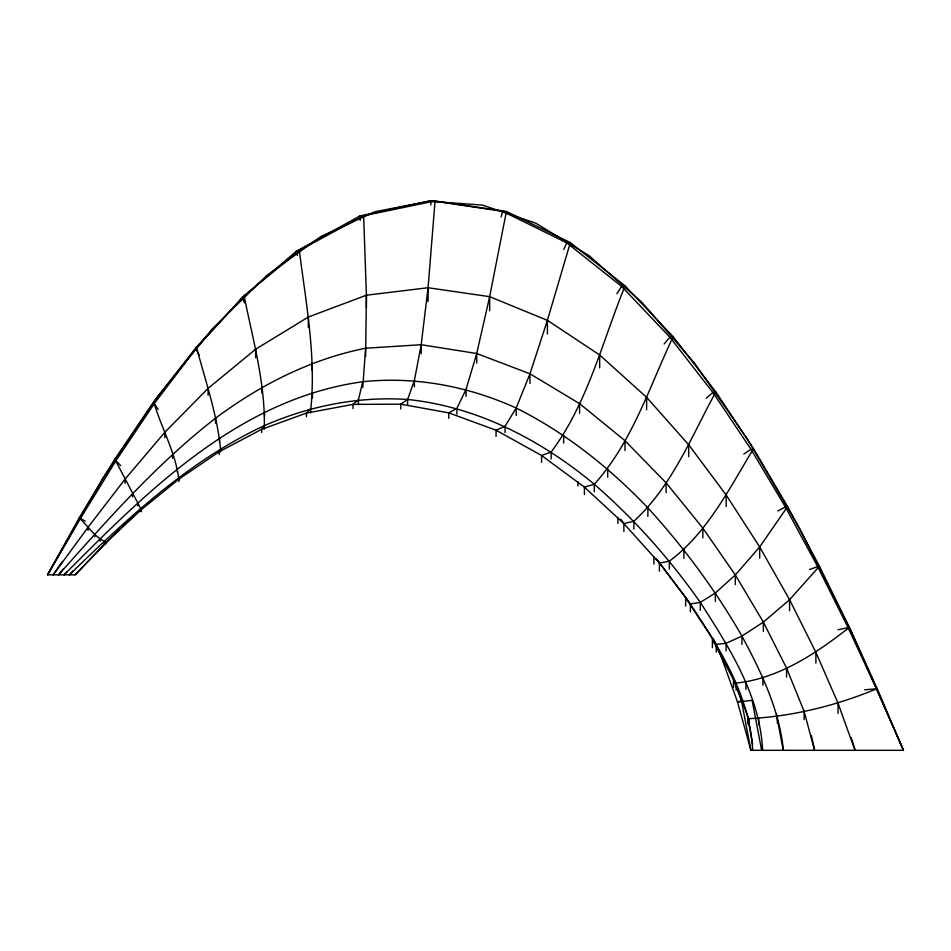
<?xml version="1.0" encoding="UTF-8"?>
<svg xmlns="http://www.w3.org/2000/svg" width="951" height="951" viewBox="0 0 951 951"><rect width="100%" height="100%" fill="white"/><g stroke="black" fill="none" stroke-linecap="round" stroke-linejoin="round"><path stroke-width="1.43" d="M365.612 356.423L366.42 295.202L363.627 215.758L435.047 200.958L506.419 211.443L570.338 242.612L625.057 285.871L673.142 336.678L715.806 391.895L753.525 448.729L787.594 506.574L819.417 566.237L849.35 627.387L877.179 688.607L903.45 750.315L750.91 750.315L737.512 702.052L720.382 654.336L713.143 638.347M264.295 429.21C265.591 384.049 252.942 339.899 244.122 295.999L299.303 250.398L363.627 215.758M407.622 404.603L407.622 399.479L414.398 380.436L421.198 344.714L428.081 287.737L435.047 200.958M362.723 387.556L365.612 348.209L421.198 344.714L476.724 353.499L529.969 373.791L579.575 403.616L624.997 440.693L666.104 482.846L702.86 528.126L735.313 574.986L763.356 622.109L786.572 668.101L804.118 711.407L814.555 750.315M430.72 205.083L431.112 200.685L502.722 211.336L566.796 242.874L621.621 286.37L669.932 337.248L712.893 392.466L750.969 449.252L785.419 507.038L817.682 566.63L848.102 627.684L876.477 688.774L903.45 750.315L851.573 632.118L799.482 528.221L747.165 438.613L694.646 363.318L641.901 302.311L588.954 255.593L535.782 223.188L482.395 205.071L428.794 201.255L374.979 211.728L320.939 236.502L266.696 275.576L212.228 328.951L157.557 396.615L102.66 478.579L47.55 574.844L75.165 574.844L111.885 536.946L133.164 516.417M310.406 412.865C316.647 358.634 306.127 304.118 299.303 250.398M244.122 295.999L196.417 347.079L153.741 401.857C161.301 428.342 176.589 453.96 178.978 481.479M456.884 414.16L456.884 408.419L466.049 389.351L476.724 353.499L489.658 296.676L506.419 211.443M358.444 404.318L358.444 399.753L362.723 381.731C415.361 376.251 468.154 386.177 516.179 408.027C565.904 432.883 609.579 467.809 647.881 507.882C683.745 547.122 715.425 590.012 741.946 636.1C761.121 671.929 779.285 709.351 783.434 750.315M501.129 217.006L502.722 211.336M505.064 432.634L505.064 426.274L516.179 408.027L529.969 373.791L547.407 320.332L570.338 242.612M75.165 574.844L106.274 542.141L141.283 509.7L178.978 479.078L219.146 451.784L261.691 429.317L306.448 413.091L353.023 404.389L400.775 404.163L448.789 412.853L496.065 430.244L541.571 455.47L551.14 452.046C587.766 403.105 602.304 341.73 625.057 285.871M541.571 462.293L541.571 455.47L584.413 487.138L594.28 484.261C632.106 442.477 649.414 386.807 673.142 336.678M563.658 249.531L566.796 242.874M196.417 347.079C205.392 380.709 217.006 414.089 220.561 448.884L219.146 451.784L219.146 454.59M584.413 494.556L584.413 487.138L623.88 523.597L633.841 521.219C671.988 486.318 691.532 436.438 715.806 391.895M153.741 401.857L114.845 459.178L79.147 517.95L47.55 574.844L80.407 518.509L115.927 460.748L154.205 403.664L195.823 348.803L242.291 297.401L296.308 251.302L359.835 215.984L431.112 200.685M620.872 519.27L623.88 523.597L659.388 563.099L669.349 561.173C707.532 532.762 729.31 488.469 753.525 448.729M616.902 293.645L621.621 286.37M656.261 558.724L690.39 603.909L700.305 602.387L715.354 592.984L735.313 574.986L759.671 546.932L787.594 506.574M62.362 561.613L53.173 574.844L88.051 527.306L125.068 479.102L164.868 432.241L208.103 388.377L255.629 349.231L308.362 317.028L366.42 295.202L428.081 287.737L489.658 296.676L547.407 320.332L599.665 354.973L646.621 397.34L688.679 444.747L726.184 495.031L759.671 546.932L789.58 599.712L815.887 652.327L838.033 703.205L854.973 750.315M762.631 750.315C760.027 695.347 729.191 647.358 700.305 602.387C669.777 558.95 634.388 519.091 594.28 484.261C541.024 440.016 477.259 406.624 407.622 399.479C358.384 396.175 309.396 405.922 264.295 425.656L261.691 429.317L261.691 432.527M63.17 569.09L58.582 574.844C107.701 519.579 156.879 463.719 215.508 418.214C260.217 384.858 310.644 359.216 365.612 348.209M664.131 343.953L669.932 337.248M67.045 571.515L64.109 574.844C147.845 490.561 239.319 398.742 362.723 381.731M657.438 560.115L685.623 597.478L716.258 644.398L726.124 643.292L741.946 636.1L763.356 622.109L789.58 599.712L819.417 566.237M310.406 408.811L306.448 413.091L306.448 416.764M73.429 570.624L69.411 574.844C128.076 517.677 189.249 460.617 264.295 425.656M706.272 398.207L712.893 392.466M358.444 399.753L353.023 404.389L353.023 408.573M712.394 647.667L712.394 639.393L733.494 679.703L736.133 683.08C778.786 678.622 816.398 653.206 849.35 627.387M407.622 399.479L400.775 404.163L400.775 408.942M743.848 453.996L750.969 449.252M456.884 408.419L448.789 412.853L448.789 418.297M777.752 510.96L785.419 507.038M505.064 426.274L496.065 430.244L496.065 436.39M733.494 687.359L733.494 679.703L748.817 718.683C792.92 716.424 836.476 705.571 877.179 688.607M809.503 569.518L817.682 566.63M750.91 750.315L741.518 701.042L737.512 702.052L752.122 700.352L761.656 750.315M837.986 629.717L848.102 627.684M864.709 689.82L876.477 688.774M79.147 517.95C88.086 525.855 94.803 537.707 106.274 542.141L106.274 543.806M80.407 518.509L85.352 521.148M115.927 460.748L120.729 465.621M752.681 750.315C749.768 693.148 716.804 643.423 685.623 597.478L685.623 606.108M154.205 403.664L158.199 409.441M114.845 459.178L141.283 509.7L141.283 511.721M195.823 348.803L199.223 355.151M242.291 297.401L244.502 302.81M735.361 682.925L741.518 701.042M851.204 737.572L855.27 750.315M296.308 251.302L297.413 255.462M811.405 735.872L814.472 748.865M776.432 714.082L783.232 750.315M752.621 744.526L747.783 717.054L747.783 723.866M359.835 215.984L360.251 220.323M838.033 703.205L838.033 713.464M815.887 652.327L815.887 663.132M804.118 711.407L804.118 719.586M789.58 599.712L789.58 610.815M786.572 668.101L786.572 676.993M777.288 716.067L777.288 723.033M763.356 622.109L763.356 631.452M762.94 677.599L762.94 685.302M759.671 546.932L759.671 558.201M758.672 718.35L758.672 724.733M748.817 718.683L748.817 725.007M745.964 682.366L745.964 689.499M741.946 636.1L741.946 644.326M736.133 683.08L736.133 690.188M735.313 574.986L735.313 584.58M726.184 495.031L726.184 506.526M726.124 643.292L726.124 650.971M716.258 644.398L716.258 652.089M715.354 592.984L715.354 601.484M702.86 528.126L702.86 537.85M700.305 602.387L700.305 610.364M690.39 603.909L690.39 611.909M688.679 444.747L688.679 456.623M683.864 549.737L683.864 558.296M669.349 561.173L669.349 569.185M666.104 482.846L666.104 492.63M659.388 563.099L659.388 571.147M653.919 556.894L653.919 564.145M647.881 507.882L647.881 516.345M646.621 397.34L646.621 409.691M633.841 521.219L633.841 529.053M624.997 440.693L624.997 450.512M623.88 523.597L623.88 531.443M617.865 517.784L617.865 523.478M607.701 469.093L607.701 477.319M599.665 354.973L599.665 367.906M594.28 484.261L594.28 491.715M579.575 403.616L579.575 413.423M577.935 481.788L577.935 485.866M563.646 435.178L563.646 443.071M551.14 452.046L551.14 458.988M547.407 320.332L547.407 333.956M529.969 373.791L529.969 383.538M516.179 408.027L516.179 415.516M489.658 296.676L489.658 310.787M476.724 353.499L476.724 363.032M466.049 389.351L466.049 396.353M428.081 287.737L428.081 301.526M421.198 344.714L421.198 353.748M414.398 380.436L414.398 386.879M366.42 295.202L366.42 307.649M312.439 392.704L312.439 397.863M312.083 363.056L312.083 370.224M308.362 317.028L308.362 327.513M264.533 411.997L264.533 416.49M261.941 387.14L261.941 393.227M255.629 349.231L255.629 357.742M220.561 448.884L220.561 451.998M219.467 437.971L219.467 441.835M215.508 418.214L215.508 423.29M208.103 388.377L208.103 395.212M179.347 476.998L179.347 479.673M177.243 468.914L177.243 472.16M172.535 454.269L172.535 458.418M164.868 432.241L164.868 437.662M140.593 508.416L140.593 510.663M137.633 503.138L137.633 505.813M132.522 493.533L132.522 496.826M125.068 479.102L125.068 483.286M104.111 541.571L104.111 543.425M100.176 539.003L100.176 541.131M94.827 534.307L94.827 536.816M88.051 527.306L88.051 530.337"/></g></svg>
